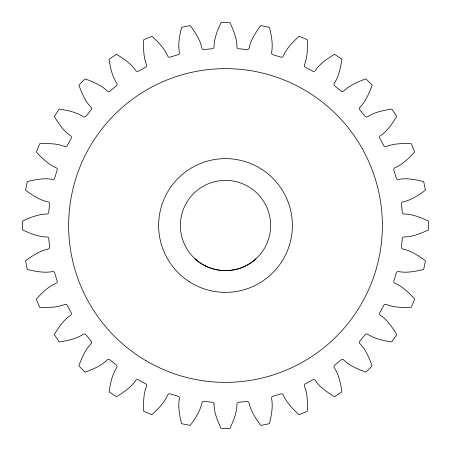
<?xml version="1.0" encoding="UTF-8"?>
<svg xmlns="http://www.w3.org/2000/svg" width="451" height="451" viewBox="0 0 451 451"><rect width="100%" height="100%" fill="white"/><g stroke="black" fill="none" stroke-linecap="round" stroke-linejoin="round"><path stroke-width="0.68" d="M255.988 258.767L253.293 261.033M253.8 260.644C237.181 274.586 210.583 273.718 194.933 258.682M204.81 265.583L206.265 266.315M197.978 261.242L198.868 261.93M195.971 259.613L196.529 260.103M214.045 404.248C214.135 412.761 217.568 420.834 221.063 428.45L229.937 428.45C233.432 420.834 236.865 412.761 236.955 404.248A1.877 1.877 0 0 1 238.703 402.258L247.035 401.441A1.877 1.877 0 0 1 249.138 403.047C250.886 411.38 255.83 418.624 260.74 425.417L269.444 423.686C271.384 415.529 273.176 406.943 271.609 398.583A1.877 1.877 0 0 1 272.934 396.288L280.945 393.858A1.877 1.877 0 0 1 283.324 395.025C286.661 402.856 292.925 408.995 299.069 414.7L307.266 411.306C307.576 402.929 307.661 394.157 304.487 386.259A1.877 1.877 0 0 1 305.344 383.75L312.723 379.804A1.877 1.877 0 0 1 315.283 380.486C320.086 387.516 327.426 392.319 334.563 396.711L341.943 391.784C340.612 383.508 338.989 374.888 334.332 367.762A1.877 1.877 0 0 1 334.681 365.135L341.148 359.825A1.877 1.877 0 0 1 343.797 359.994C349.875 365.947 358.009 369.228 365.868 372.143L372.143 365.868C369.228 358.009 365.947 349.875 359.994 343.797A1.877 1.877 0 0 1 359.825 341.148L365.135 334.681A1.877 1.877 0 0 1 367.762 334.332C374.888 338.989 383.508 340.612 391.784 341.943L396.711 334.563C392.319 327.426 387.516 320.086 380.486 315.283A1.877 1.877 0 0 1 379.804 312.723L383.75 305.344A1.877 1.877 0 0 1 386.259 304.487C394.157 307.661 402.929 307.576 411.306 307.266L414.7 299.069C408.995 292.925 402.856 286.661 395.025 283.324A1.877 1.877 0 0 1 393.858 280.945L396.288 272.934A1.877 1.877 0 0 1 398.583 271.609C406.943 273.176 415.529 271.384 423.686 269.444L425.417 260.74C418.624 255.83 411.38 250.886 403.047 249.138A1.877 1.877 0 0 1 401.441 247.035L402.258 238.703A1.877 1.877 0 0 1 404.248 236.955C412.761 236.865 420.834 233.432 428.45 229.937L428.45 221.063C420.834 217.568 412.761 214.135 404.248 214.045A1.877 1.877 0 0 1 402.258 212.297L401.441 203.965A1.877 1.877 0 0 1 403.047 201.862C411.38 200.114 418.624 195.17 425.417 190.26L423.686 181.556C415.529 179.616 406.943 177.824 398.583 179.391A1.877 1.877 0 0 1 396.288 178.066L393.858 170.055A1.877 1.877 0 0 1 395.025 167.676C402.856 164.339 408.995 158.075 414.7 151.931L411.306 143.734C402.929 143.424 394.157 143.339 386.259 146.513A1.877 1.877 0 0 1 383.75 145.656L379.804 138.277A1.877 1.877 0 0 1 380.486 135.717C387.516 130.914 392.319 123.574 396.711 116.437L391.784 109.057C383.508 110.388 374.888 112.011 367.762 116.668A1.877 1.877 0 0 1 365.135 116.319L359.825 109.852A1.877 1.877 0 0 1 359.994 107.203C365.947 101.125 369.228 92.991 372.143 85.132L365.868 78.857C358.009 81.772 349.875 85.053 343.797 91.006A1.877 1.877 0 0 1 341.148 91.175L334.681 85.865A1.877 1.877 0 0 1 334.332 83.238C338.989 76.112 340.612 67.492 341.943 59.216L334.563 54.289C327.426 58.681 320.086 63.484 315.283 70.514A1.877 1.877 0 0 1 312.723 71.196L305.344 67.25A1.877 1.877 0 0 1 304.487 64.741C307.661 56.843 307.576 48.071 307.266 39.694L299.069 36.3C292.925 42.005 286.661 48.144 283.324 55.975A1.877 1.877 0 0 1 280.945 57.142L272.934 54.712A1.877 1.877 0 0 1 271.609 52.417C273.176 44.057 271.384 35.471 269.444 27.314L260.74 25.583C255.83 32.376 250.886 39.62 249.138 47.953A1.877 1.877 0 0 1 247.035 49.559L238.703 48.742A1.877 1.877 0 0 1 236.955 46.752C236.865 38.239 233.432 30.166 229.937 22.55L221.063 22.55C217.568 30.166 214.135 38.239 214.045 46.752A1.877 1.877 0 0 1 212.297 48.742L203.965 49.559A1.877 1.877 0 0 1 201.862 47.953C200.114 39.62 195.17 32.376 190.26 25.583L181.556 27.314C179.616 35.471 177.824 44.057 179.391 52.417A1.877 1.877 0 0 1 178.066 54.712L170.055 57.142A1.877 1.877 0 0 1 167.676 55.975C164.339 48.144 158.075 42.005 151.931 36.3L143.734 39.694C143.424 48.071 143.339 56.843 146.513 64.741A1.877 1.877 0 0 1 145.656 67.25L138.277 71.196A1.877 1.877 0 0 1 135.717 70.514C130.914 63.484 123.574 58.681 116.437 54.289L109.057 59.216C110.388 67.492 112.011 76.112 116.668 83.238A1.877 1.877 0 0 1 116.319 85.865L109.852 91.175A1.877 1.877 0 0 1 107.203 91.006C101.125 85.053 92.991 81.772 85.132 78.857L78.857 85.132C81.772 92.991 85.053 101.125 91.006 107.203A1.877 1.877 0 0 1 91.175 109.852L85.865 116.319A1.877 1.877 0 0 1 83.238 116.668C76.112 112.011 67.492 110.388 59.216 109.057L54.289 116.437C58.681 123.574 63.484 130.914 70.514 135.717A1.877 1.877 0 0 1 71.196 138.277L67.25 145.656A1.877 1.877 0 0 1 64.741 146.513C56.843 143.339 48.071 143.424 39.694 143.734L36.3 151.931C42.005 158.075 48.144 164.339 55.975 167.676A1.877 1.877 0 0 1 57.142 170.055L54.712 178.066A1.877 1.877 0 0 1 52.417 179.391C44.057 177.824 35.471 179.616 27.314 181.556L25.583 190.26C32.376 195.17 39.62 200.114 47.953 201.862A1.877 1.877 0 0 1 49.559 203.965L48.742 212.297A1.877 1.877 0 0 1 46.752 214.045C38.239 214.135 30.166 217.568 22.55 221.063L22.55 229.937C30.166 233.432 38.239 236.865 46.752 236.955A1.877 1.877 0 0 1 48.742 238.703L49.559 247.035A1.877 1.877 0 0 1 47.953 249.138C39.62 250.886 32.376 255.83 25.583 260.74L27.314 269.444C35.471 271.384 44.057 273.176 52.417 271.609A1.877 1.877 0 0 1 54.712 272.934L57.142 280.945A1.877 1.877 0 0 1 55.975 283.324C48.144 286.661 42.005 292.925 36.3 299.069L39.694 307.266C48.071 307.576 56.843 307.661 64.741 304.487A1.877 1.877 0 0 1 67.25 305.344L71.196 312.723A1.877 1.877 0 0 1 70.514 315.283C63.484 320.086 58.681 327.426 54.289 334.563L59.216 341.943C67.492 340.612 76.112 338.989 83.238 334.332A1.877 1.877 0 0 1 85.865 334.681L91.175 341.148A1.877 1.877 0 0 1 91.006 343.797C85.053 349.875 81.772 358.009 78.857 365.868L85.132 372.143C92.991 369.228 101.125 365.947 107.203 359.994A1.877 1.877 0 0 1 109.852 359.825L116.319 365.135A1.877 1.877 0 0 1 116.668 367.762C112.011 374.888 110.388 383.508 109.057 391.784L116.437 396.711C123.574 392.319 130.914 387.516 135.717 380.486A1.877 1.877 0 0 1 138.277 379.804L145.656 383.75A1.877 1.877 0 0 1 146.513 386.259C143.339 394.157 143.424 402.929 143.734 411.306L151.931 414.7C158.075 408.995 164.339 402.856 167.676 395.025A1.877 1.877 0 0 1 170.055 393.858L178.066 396.288A1.877 1.877 0 0 1 179.391 398.583C177.824 406.943 179.616 415.529 181.556 423.686L190.26 425.417C195.17 418.624 200.114 411.38 201.862 403.047A1.877 1.877 0 0 1 203.965 401.441L212.297 402.258A1.877 1.877 0 0 1 214.045 404.248M145.278 360.293A156.858 156.858 0 0 0 382.347 227.575A156.858 156.858 0 0 0 148.875 88.633A156.858 156.858 0 0 0 145.278 360.293M189.324 281.74A66.872 66.872 0 0 0 292.293 228.708A66.872 66.872 0 0 0 194.883 166.053A66.872 66.872 0 0 0 189.324 281.74M202.657 264.421A45.134 45.134 0 0 0 270.628 225.821A45.134 45.134 0 0 0 203.215 186.257A45.134 45.134 0 0 0 202.657 264.421"/></g></svg>
